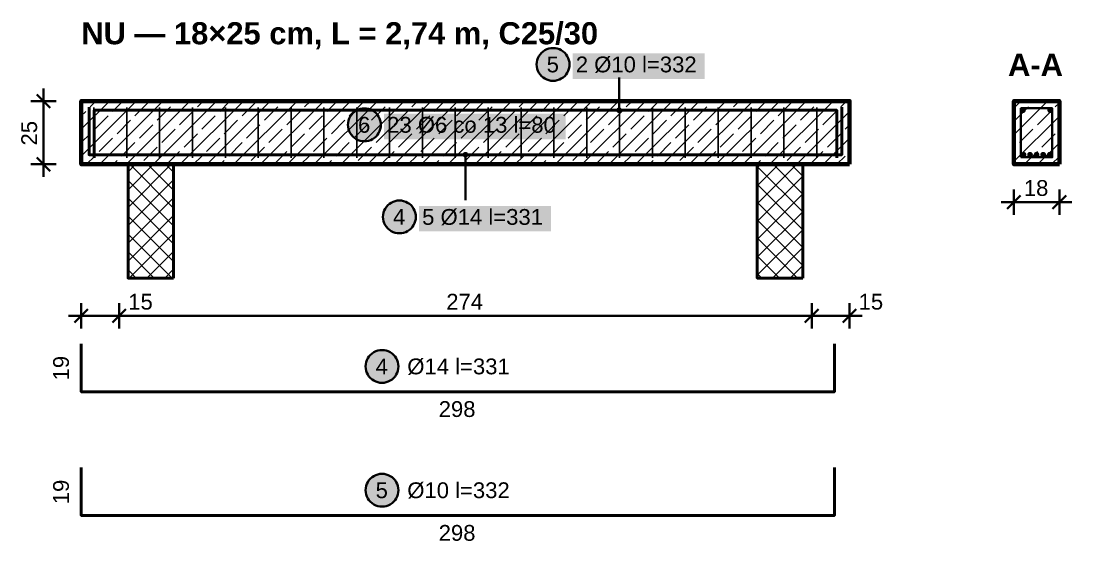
# Model space of a CAD drawing. Header units: metres. Extents: x 0.1 to 18.1, y -9.6 to -0.1.
# Drawn here: x 5.852 to 10.01, y -2.116 to -0.058 of the extents above; entities that cross this region are included whole.
import ezdxf

# ---------------------------------------------------------------- set-up
doc = ezdxf.new("R2010")
doc.units = ezdxf.units.M
for name, color, linetype, lineweight in [('A-KRESKOWANIE', 8, 'Continuous', 18), ('A-MASKA', 7, 'Continuous', 18), ('A-OPISY', 2, 'Continuous', 25), ('K-KONSTR', 7, 'Continuous', 50), ('K-WYMIARY', 1, 'Continuous', 25), ('K-ZBROJENIE', 1, 'Continuous', 100), ('K-ZBROJENIE-OPIS', 2, 'Continuous', 25)]:
    doc.layers.add(name, color=color, linetype=linetype, lineweight=lineweight)
doc.styles.add('PL_ARIAL', font='arial.ttf')
doc.styles.add('PL_ARIAL_B', font='arialbd.ttf')

msp = doc.modelspace()

# ---------------------------------------------------------------- hatches: boundary and pattern name
at = {"layer": 'A-MASKA', "true_color": 0xffffff}
for points in [[(8.0342, -0.2873), (8.5568, -0.2873), (8.5568, -0.186), (8.0342, -0.186)], [(7.2878, -0.5262), (8.0072, -0.5262), (8.0072, -0.425), (7.2878, -0.425)], [(7.4262, -0.8907), (7.9488, -0.8907), (7.9488, -0.7895), (7.4262, -0.7895)]]:
    msp.add_hatch(color=7, dxfattribs=at).paths.add_polyline_path(points)
at = {"layer": 'K-ZBROJENIE', "true_color": 0x000000}
for points in [[(9.8273, -0.411), (9.8272, -0.4121), (9.827, -0.4132), (9.8268, -0.4143), (9.8264, -0.4153), (9.8259, -0.4163), (9.8254, -0.4173), (9.8247, -0.4181), (9.824, -0.419), (9.8231, -0.4197), (9.8223, -0.4204), (9.8213, -0.4209), (9.8203, -0.4214), (9.8193, -0.4218), (9.8182, -0.422), (9.8171, -0.4222), (9.816, -0.4223), (9.8149, -0.4222), (9.8138, -0.422), (9.8127, -0.4218), (9.8117, -0.4214), (9.8107, -0.4209), (9.8097, -0.4204), (9.8089, -0.4197), (9.808, -0.419), (9.8073, -0.4181), (9.8066, -0.4173), (9.8061, -0.4163), (9.8056, -0.4153), (9.8052, -0.4143), (9.805, -0.4132), (9.8048, -0.4121), (9.8048, -0.411), (9.8048, -0.4099), (9.805, -0.4088), (9.8052, -0.4077), (9.8056, -0.4067), (9.8061, -0.4057), (9.8066, -0.4047), (9.8073, -0.4039), (9.808, -0.403), (9.8089, -0.4023), (9.8097, -0.4016), (9.8107, -0.4011), (9.8117, -0.4006), (9.8127, -0.4002), (9.8138, -0.4), (9.8149, -0.3998), (9.816, -0.3998), (9.8171, -0.3998), (9.8182, -0.4), (9.8193, -0.4002), (9.8203, -0.4006), (9.8213, -0.4011), (9.8223, -0.4016), (9.8231, -0.4023), (9.824, -0.403), (9.8247, -0.4039), (9.8254, -0.4047), (9.8259, -0.4057), (9.8264, -0.4067), (9.8268, -0.4077), (9.827, -0.4088), (9.8272, -0.4099)], [(9.9352, -0.411), (9.9352, -0.4121), (9.935, -0.4132), (9.9348, -0.4143), (9.9344, -0.4153), (9.9339, -0.4163), (9.9334, -0.4173), (9.9327, -0.4181), (9.932, -0.419), (9.9311, -0.4197), (9.9303, -0.4204), (9.9293, -0.4209), (9.9283, -0.4214), (9.9273, -0.4218), (9.9262, -0.422), (9.9251, -0.4222), (9.924, -0.4223), (9.9229, -0.4222), (9.9218, -0.422), (9.9207, -0.4218), (9.9197, -0.4214), (9.9187, -0.4209), (9.9177, -0.4204), (9.9169, -0.4197), (9.916, -0.419), (9.9153, -0.4181), (9.9146, -0.4173), (9.9141, -0.4163), (9.9136, -0.4153), (9.9132, -0.4143), (9.913, -0.4132), (9.9128, -0.4121), (9.9127, -0.411), (9.9128, -0.4099), (9.913, -0.4088), (9.9132, -0.4077), (9.9136, -0.4067), (9.9141, -0.4057), (9.9146, -0.4047), (9.9153, -0.4039), (9.916, -0.403), (9.9169, -0.4023), (9.9177, -0.4016), (9.9187, -0.4011), (9.9197, -0.4006), (9.9207, -0.4002), (9.9218, -0.4), (9.9229, -0.3998), (9.924, -0.3998), (9.9251, -0.3998), (9.9262, -0.4), (9.9273, -0.4002), (9.9283, -0.4006), (9.9293, -0.4011), (9.9303, -0.4016), (9.9311, -0.4023), (9.932, -0.403), (9.9327, -0.4039), (9.9334, -0.4047), (9.9339, -0.4057), (9.9344, -0.4067), (9.9348, -0.4077), (9.935, -0.4088), (9.9352, -0.4099)], [(9.8293, -0.587), (9.8292, -0.5881), (9.829, -0.5892), (9.8288, -0.5903), (9.8284, -0.5913), (9.8279, -0.5923), (9.8274, -0.5933), (9.8267, -0.5941), (9.826, -0.595), (9.8251, -0.5957), (9.8243, -0.5964), (9.8233, -0.5969), (9.8223, -0.5974), (9.8213, -0.5978), (9.8202, -0.598), (9.8191, -0.5982), (9.818, -0.5982), (9.8169, -0.5982), (9.8158, -0.598), (9.8147, -0.5978), (9.8137, -0.5974), (9.8127, -0.5969), (9.8117, -0.5964), (9.8109, -0.5957), (9.81, -0.595), (9.8093, -0.5941), (9.8086, -0.5933), (9.8081, -0.5923), (9.8076, -0.5913), (9.8072, -0.5903), (9.807, -0.5892), (9.8068, -0.5881), (9.8068, -0.587), (9.8068, -0.5859), (9.807, -0.5848), (9.8072, -0.5837), (9.8076, -0.5827), (9.8081, -0.5817), (9.8086, -0.5807), (9.8093, -0.5799), (9.81, -0.579), (9.8109, -0.5783), (9.8117, -0.5776), (9.8127, -0.5771), (9.8137, -0.5766), (9.8147, -0.5762), (9.8158, -0.576), (9.8169, -0.5758), (9.818, -0.5757), (9.8191, -0.5758), (9.8202, -0.576), (9.8213, -0.5762), (9.8223, -0.5766), (9.8233, -0.5771), (9.8243, -0.5776), (9.8251, -0.5783), (9.826, -0.579), (9.8267, -0.5799), (9.8274, -0.5807), (9.8279, -0.5817), (9.8284, -0.5827), (9.8288, -0.5837), (9.829, -0.5848), (9.8292, -0.5859)], [(9.8553, -0.587), (9.8552, -0.5881), (9.855, -0.5892), (9.8548, -0.5903), (9.8544, -0.5913), (9.8539, -0.5923), (9.8534, -0.5933), (9.8527, -0.5941), (9.852, -0.595), (9.8511, -0.5957), (9.8503, -0.5964), (9.8493, -0.5969), (9.8483, -0.5974), (9.8473, -0.5978), (9.8462, -0.598), (9.8451, -0.5982), (9.844, -0.5982), (9.8429, -0.5982), (9.8418, -0.598), (9.8407, -0.5978), (9.8397, -0.5974), (9.8387, -0.5969), (9.8377, -0.5964), (9.8369, -0.5957), (9.836, -0.595), (9.8353, -0.5941), (9.8346, -0.5933), (9.8341, -0.5923), (9.8336, -0.5913), (9.8332, -0.5903), (9.833, -0.5892), (9.8328, -0.5881), (9.8328, -0.587), (9.8328, -0.5859), (9.833, -0.5848), (9.8332, -0.5837), (9.8336, -0.5827), (9.8341, -0.5817), (9.8346, -0.5807), (9.8353, -0.5799), (9.836, -0.579), (9.8369, -0.5783), (9.8377, -0.5776), (9.8387, -0.5771), (9.8397, -0.5766), (9.8407, -0.5762), (9.8418, -0.576), (9.8429, -0.5758), (9.844, -0.5757), (9.8451, -0.5758), (9.8462, -0.576), (9.8473, -0.5762), (9.8483, -0.5766), (9.8493, -0.5771), (9.8503, -0.5776), (9.8511, -0.5783), (9.852, -0.579), (9.8527, -0.5799), (9.8534, -0.5807), (9.8539, -0.5817), (9.8544, -0.5827), (9.8548, -0.5837), (9.855, -0.5848), (9.8552, -0.5859)], [(9.8813, -0.587), (9.8812, -0.5881), (9.881, -0.5892), (9.8808, -0.5903), (9.8804, -0.5913), (9.8799, -0.5923), (9.8794, -0.5933), (9.8787, -0.5941), (9.878, -0.595), (9.8771, -0.5957), (9.8763, -0.5964), (9.8753, -0.5969), (9.8743, -0.5974), (9.8733, -0.5978), (9.8722, -0.598), (9.8711, -0.5982), (9.87, -0.5982), (9.8689, -0.5982), (9.8678, -0.598), (9.8667, -0.5978), (9.8657, -0.5974), (9.8647, -0.5969), (9.8637, -0.5964), (9.8629, -0.5957), (9.862, -0.595), (9.8613, -0.5941), (9.8606, -0.5933), (9.8601, -0.5923), (9.8596, -0.5913), (9.8592, -0.5903), (9.859, -0.5892), (9.8588, -0.5881), (9.8588, -0.587), (9.8588, -0.5859), (9.859, -0.5848), (9.8592, -0.5837), (9.8596, -0.5827), (9.8601, -0.5817), (9.8606, -0.5807), (9.8613, -0.5799), (9.862, -0.579), (9.8629, -0.5783), (9.8637, -0.5776), (9.8647, -0.5771), (9.8657, -0.5766), (9.8667, -0.5762), (9.8678, -0.576), (9.8689, -0.5758), (9.87, -0.5757), (9.8711, -0.5758), (9.8722, -0.576), (9.8733, -0.5762), (9.8743, -0.5766), (9.8753, -0.5771), (9.8763, -0.5776), (9.8771, -0.5783), (9.878, -0.579), (9.8787, -0.5799), (9.8794, -0.5807), (9.8799, -0.5817), (9.8804, -0.5827), (9.8808, -0.5837), (9.881, -0.5848), (9.8812, -0.5859)], [(9.9073, -0.587), (9.9072, -0.5881), (9.907, -0.5892), (9.9068, -0.5903), (9.9064, -0.5913), (9.9059, -0.5923), (9.9054, -0.5933), (9.9047, -0.5941), (9.904, -0.595), (9.9031, -0.5957), (9.9023, -0.5964), (9.9013, -0.5969), (9.9003, -0.5974), (9.8993, -0.5978), (9.8982, -0.598), (9.8971, -0.5982), (9.896, -0.5982), (9.8949, -0.5982), (9.8938, -0.598), (9.8927, -0.5978), (9.8917, -0.5974), (9.8907, -0.5969), (9.8897, -0.5964), (9.8889, -0.5957), (9.888, -0.595), (9.8873, -0.5941), (9.8866, -0.5933), (9.8861, -0.5923), (9.8856, -0.5913), (9.8852, -0.5903), (9.885, -0.5892), (9.8848, -0.5881), (9.8848, -0.587), (9.8848, -0.5859), (9.885, -0.5848), (9.8852, -0.5837), (9.8856, -0.5827), (9.8861, -0.5817), (9.8866, -0.5807), (9.8873, -0.5799), (9.888, -0.579), (9.8889, -0.5783), (9.8897, -0.5776), (9.8907, -0.5771), (9.8917, -0.5766), (9.8927, -0.5762), (9.8938, -0.576), (9.8949, -0.5758), (9.896, -0.5757), (9.8971, -0.5758), (9.8982, -0.576), (9.8993, -0.5762), (9.9003, -0.5766), (9.9013, -0.5771), (9.9023, -0.5776), (9.9031, -0.5783), (9.904, -0.579), (9.9047, -0.5799), (9.9054, -0.5807), (9.9059, -0.5817), (9.9064, -0.5827), (9.9068, -0.5837), (9.907, -0.5848), (9.9072, -0.5859)], [(9.9333, -0.587), (9.9332, -0.5881), (9.933, -0.5892), (9.9328, -0.5903), (9.9324, -0.5913), (9.9319, -0.5923), (9.9314, -0.5933), (9.9307, -0.5941), (9.93, -0.595), (9.9291, -0.5957), (9.9283, -0.5964), (9.9273, -0.5969), (9.9263, -0.5974), (9.9253, -0.5978), (9.9242, -0.598), (9.9231, -0.5982), (9.922, -0.5982), (9.9209, -0.5982), (9.9198, -0.598), (9.9187, -0.5978), (9.9177, -0.5974), (9.9167, -0.5969), (9.9157, -0.5964), (9.9149, -0.5957), (9.914, -0.595), (9.9133, -0.5941), (9.9126, -0.5933), (9.9121, -0.5923), (9.9116, -0.5913), (9.9112, -0.5903), (9.911, -0.5892), (9.9108, -0.5881), (9.9108, -0.587), (9.9108, -0.5859), (9.911, -0.5848), (9.9112, -0.5837), (9.9116, -0.5827), (9.9121, -0.5817), (9.9126, -0.5807), (9.9133, -0.5799), (9.914, -0.579), (9.9149, -0.5783), (9.9157, -0.5776), (9.9167, -0.5771), (9.9177, -0.5766), (9.9187, -0.5762), (9.9198, -0.576), (9.9209, -0.5758), (9.922, -0.5757), (9.9231, -0.5758), (9.9242, -0.576), (9.9253, -0.5762), (9.9263, -0.5766), (9.9273, -0.5771), (9.9283, -0.5776), (9.9291, -0.5783), (9.93, -0.579), (9.9307, -0.5799), (9.9314, -0.5807), (9.9319, -0.5817), (9.9324, -0.5827), (9.9328, -0.5837), (9.933, -0.5848), (9.9332, -0.5859)]]:
    msp.add_hatch(color=7, dxfattribs=at).paths.add_polyline_path(points)
at = {"layer": 'K-ZBROJENIE-OPIS', "true_color": 0xffffff}
for points in [[(8.0217, -0.2298), (8.0212, -0.2213), (8.0195, -0.2129), (8.0168, -0.2049), (8.013, -0.1973), (8.0083, -0.1902), (8.0027, -0.1838), (7.9963, -0.1782), (7.9892, -0.1735), (7.9816, -0.1697), (7.9736, -0.167), (7.9652, -0.1653), (7.9567, -0.1648), (7.9483, -0.1653), (7.9399, -0.167), (7.9319, -0.1697), (7.9242, -0.1735), (7.9172, -0.1782), (7.9108, -0.1838), (7.9052, -0.1902), (7.9005, -0.1973), (7.8967, -0.2049), (7.894, -0.2129), (7.8923, -0.2213), (7.8917, -0.2298), (7.8923, -0.2382), (7.894, -0.2466), (7.8967, -0.2546), (7.9005, -0.2623), (7.9052, -0.2693), (7.9108, -0.2757), (7.9172, -0.2813), (7.9242, -0.286), (7.9319, -0.2898), (7.9399, -0.2925), (7.9483, -0.2942), (7.9567, -0.2948), (7.9652, -0.2942), (7.9736, -0.2925), (7.9816, -0.2898), (7.9892, -0.286), (7.9963, -0.2813), (8.0027, -0.2757), (8.0083, -0.2693), (8.013, -0.2623), (8.0168, -0.2546), (8.0195, -0.2466), (8.0212, -0.2382)], [(7.2753, -0.4688), (7.2747, -0.4603), (7.2731, -0.4519), (7.2703, -0.4439), (7.2666, -0.4363), (7.2618, -0.4292), (7.2562, -0.4228), (7.2498, -0.4172), (7.2428, -0.4125), (7.2352, -0.4087), (7.2271, -0.406), (7.2188, -0.4043), (7.2103, -0.4037), (7.2018, -0.4043), (7.1935, -0.406), (7.1854, -0.4087), (7.1778, -0.4125), (7.1707, -0.4172), (7.1643, -0.4228), (7.1587, -0.4292), (7.154, -0.4363), (7.1502, -0.4439), (7.1475, -0.4519), (7.1458, -0.4603), (7.1453, -0.4688), (7.1458, -0.4772), (7.1475, -0.4856), (7.1502, -0.4936), (7.154, -0.5012), (7.1587, -0.5083), (7.1643, -0.5147), (7.1707, -0.5203), (7.1778, -0.525), (7.1854, -0.5288), (7.1935, -0.5315), (7.2018, -0.5332), (7.2103, -0.5337), (7.2188, -0.5332), (7.2271, -0.5315), (7.2352, -0.5288), (7.2428, -0.525), (7.2498, -0.5203), (7.2562, -0.5147), (7.2618, -0.5083), (7.2666, -0.5012), (7.2703, -0.4936), (7.2731, -0.4856), (7.2747, -0.4772)], [(7.4137, -0.8332), (7.4132, -0.8248), (7.4115, -0.8164), (7.4088, -0.8084), (7.405, -0.8007), (7.4003, -0.7937), (7.3947, -0.7873), (7.3883, -0.7817), (7.3812, -0.777), (7.3736, -0.7732), (7.3656, -0.7705), (7.3572, -0.7688), (7.3487, -0.7682), (7.3403, -0.7688), (7.3319, -0.7705), (7.3239, -0.7732), (7.3162, -0.777), (7.3092, -0.7817), (7.3028, -0.7873), (7.2972, -0.7937), (7.2925, -0.8007), (7.2887, -0.8084), (7.286, -0.8164), (7.2843, -0.8248), (7.2837, -0.8332), (7.2843, -0.8417), (7.286, -0.8501), (7.2887, -0.8581), (7.2925, -0.8658), (7.2972, -0.8728), (7.3028, -0.8792), (7.3092, -0.8848), (7.3162, -0.8895), (7.3239, -0.8933), (7.3319, -0.896), (7.3403, -0.8977), (7.3487, -0.8982), (7.3572, -0.8977), (7.3656, -0.896), (7.3736, -0.8933), (7.3812, -0.8895), (7.3883, -0.8848), (7.3947, -0.8792), (7.4003, -0.8728), (7.405, -0.8658), (7.4088, -0.8581), (7.4115, -0.8501), (7.4132, -0.8417)], [(7.345, -1.425), (7.3444, -1.4165), (7.3428, -1.4082), (7.3401, -1.4001), (7.3363, -1.3925), (7.3316, -1.3854), (7.326, -1.379), (7.3196, -1.3734), (7.3125, -1.3687), (7.3049, -1.3649), (7.2968, -1.3622), (7.2885, -1.3606), (7.28, -1.36), (7.2715, -1.3606), (7.2632, -1.3622), (7.2551, -1.3649), (7.2475, -1.3687), (7.2404, -1.3734), (7.234, -1.379), (7.2284, -1.3854), (7.2237, -1.3925), (7.2199, -1.4001), (7.2172, -1.4082), (7.2156, -1.4165), (7.215, -1.425), (7.2156, -1.4335), (7.2172, -1.4418), (7.2199, -1.4499), (7.2237, -1.4575), (7.2284, -1.4646), (7.234, -1.471), (7.2404, -1.4766), (7.2475, -1.4813), (7.2551, -1.4851), (7.2632, -1.4878), (7.2715, -1.4894), (7.28, -1.49), (7.2885, -1.4894), (7.2968, -1.4878), (7.3049, -1.4851), (7.3125, -1.4813), (7.3196, -1.4766), (7.326, -1.471), (7.3316, -1.4646), (7.3363, -1.4575), (7.3401, -1.4499), (7.3428, -1.4418), (7.3444, -1.4335)], [(7.345, -1.915), (7.3444, -1.9065), (7.3428, -1.8982), (7.3401, -1.8901), (7.3363, -1.8825), (7.3316, -1.8754), (7.326, -1.869), (7.3196, -1.8634), (7.3125, -1.8587), (7.3049, -1.8549), (7.2968, -1.8522), (7.2885, -1.8506), (7.28, -1.85), (7.2715, -1.8506), (7.2632, -1.8522), (7.2551, -1.8549), (7.2475, -1.8587), (7.2404, -1.8634), (7.234, -1.869), (7.2284, -1.8754), (7.2237, -1.8825), (7.2199, -1.8901), (7.2172, -1.8982), (7.2156, -1.9065), (7.215, -1.915), (7.2156, -1.9235), (7.2172, -1.9318), (7.2199, -1.9399), (7.2237, -1.9475), (7.2284, -1.9546), (7.234, -1.961), (7.2404, -1.9666), (7.2475, -1.9713), (7.2551, -1.9751), (7.2632, -1.9778), (7.2715, -1.9794), (7.28, -1.98), (7.2885, -1.9794), (7.2968, -1.9778), (7.3049, -1.9751), (7.3125, -1.9713), (7.3196, -1.9666), (7.326, -1.961), (7.3316, -1.9546), (7.3363, -1.9475), (7.3401, -1.9399), (7.3428, -1.9318), (7.3444, -1.9235)]]:
    msp.add_hatch(color=7, dxfattribs=at).paths.add_polyline_path(points)
at = {"layer": 'K-ZBROJENIE-OPIS', "true_color": 0x000000}
for points in [[(8.2293, -0.411), (8.2289, -0.4081), (8.2277, -0.4054), (8.226, -0.403), (8.2236, -0.4013), (8.2209, -0.4001), (8.218, -0.3998), (8.2151, -0.4001), (8.2124, -0.4013), (8.21, -0.403), (8.2083, -0.4054), (8.2071, -0.4081), (8.2067, -0.411), (8.2071, -0.4139), (8.2083, -0.4166), (8.21, -0.419), (8.2124, -0.4207), (8.2151, -0.4219), (8.218, -0.4223), (8.2209, -0.4219), (8.2236, -0.4207), (8.226, -0.419), (8.2277, -0.4166), (8.2289, -0.4139)], [(7.6212, -0.587), (7.6209, -0.5841), (7.6197, -0.5814), (7.618, -0.579), (7.6156, -0.5773), (7.6129, -0.5761), (7.61, -0.5757), (7.6071, -0.5761), (7.6044, -0.5773), (7.602, -0.579), (7.6003, -0.5814), (7.5991, -0.5841), (7.5987, -0.587), (7.5991, -0.5899), (7.6003, -0.5926), (7.602, -0.595), (7.6044, -0.5967), (7.6071, -0.5979), (7.61, -0.5982), (7.6129, -0.5979), (7.6156, -0.5967), (7.618, -0.595), (7.6197, -0.5926), (7.6209, -0.5899)]]:
    msp.add_hatch(color=7, dxfattribs=at).paths.add_polyline_path(points)

# ---------------------------------------------------------------- linework, layer by layer
at = {"layer": 'A-KRESKOWANIE', "lineweight": 25, "ltscale": 0.025}
for points in [[(6.09, -0.5922), (6.3072, -0.375)], [(6.09, -0.4861), (6.2011, -0.375)], [(6.09, -0.38), (6.095, -0.375)], [(6.09, -0.4331), (6.1076, -0.4154)], [(6.1253, -0.3977), (6.1481, -0.375)], [(6.1632, -0.625), (6.4132, -0.375)], [(6.2137, -0.4154), (6.2541, -0.375)], [(6.2693, -0.625), (6.5193, -0.375)], [(6.3021, -0.4331), (6.3551, -0.3801)], [(6.3754, -0.625), (6.6254, -0.375)], [(6.3905, -0.4508), (6.4435, -0.3977)], [(6.4612, -0.3801), (6.4663, -0.375)], [(6.4789, -0.4685), (6.5319, -0.4154)], [(6.4814, -0.625), (6.7314, -0.375)], [(6.5496, -0.3977), (6.5723, -0.375)], [(6.5875, -0.625), (6.8375, -0.375)], [(6.638, -0.4154), (6.6784, -0.375)], [(6.6936, -0.625), (6.9436, -0.375)], [(6.7264, -0.4331), (6.7794, -0.3801)], [(6.7996, -0.625), (7.0496, -0.375)], [(6.8147, -0.4508), (6.8678, -0.3977)], [(6.8855, -0.3801), (6.8905, -0.375)], [(6.9031, -0.4685), (6.9562, -0.4154)], [(6.9057, -0.625), (7.1557, -0.375)], [(6.9738, -0.3977), (6.9966, -0.375)], [(7.0118, -0.625), (7.2618, -0.375)], [(7.0622, -0.4154), (7.1027, -0.375)], [(7.1178, -0.625), (7.3678, -0.375)], [(7.1506, -0.4331), (7.2037, -0.3801)], [(7.2239, -0.625), (7.4739, -0.375)], [(7.239, -0.4508), (7.292, -0.3977)], [(7.3097, -0.3801), (7.3148, -0.375)], [(7.3274, -0.4685), (7.3804, -0.4154)], [(7.33, -0.625), (7.58, -0.375)], [(7.3981, -0.3977), (7.4209, -0.375)], [(7.436, -0.625), (7.686, -0.375)], [(7.4865, -0.4154), (7.5269, -0.375)], [(7.5421, -0.625), (7.7921, -0.375)], [(7.5749, -0.4331), (7.6279, -0.3801)], [(7.6481, -0.625), (7.8981, -0.375)], [(7.6633, -0.4508), (7.7163, -0.3977)], [(7.734, -0.3801), (7.7391, -0.375)], [(7.7517, -0.4685), (7.8047, -0.4154)], [(7.7542, -0.625), (8.0042, -0.375)], [(7.8224, -0.3977), (7.8451, -0.375)], [(7.8603, -0.625), (8.1103, -0.375)], [(7.9108, -0.4154), (7.9512, -0.375)], [(7.9663, -0.625), (8.2163, -0.375)], [(7.9991, -0.4331), (8.0522, -0.3801)], [(8.0724, -0.625), (8.3224, -0.375)], [(8.0875, -0.4508), (8.1406, -0.3977)], [(8.1582, -0.3801), (8.1633, -0.375)], [(8.1759, -0.4685), (8.229, -0.4154)], [(8.1785, -0.625), (8.4285, -0.375)], [(8.2466, -0.3977), (8.2694, -0.375)], [(8.2845, -0.625), (8.5345, -0.375)], [(8.335, -0.4154), (8.3754, -0.375)], [(8.3906, -0.625), (8.6406, -0.375)], [(8.4234, -0.4331), (8.4764, -0.3801)], [(8.4967, -0.625), (8.7467, -0.375)], [(8.5118, -0.4508), (8.5648, -0.3977)], [(8.5825, -0.3801), (8.5876, -0.375)], [(8.6002, -0.4685), (8.6532, -0.4154)], [(8.6027, -0.625), (8.8527, -0.375)], [(8.6709, -0.3977), (8.6936, -0.375)], [(8.7088, -0.625), (8.9588, -0.375)], [(8.7593, -0.4154), (8.7997, -0.375)], [(8.8149, -0.625), (9.0649, -0.375)], [(8.8477, -0.4331), (8.9007, -0.3801)], [(8.9361, -0.4508), (8.9891, -0.3977)], [(9.0068, -0.3801), (9.0118, -0.375)], [(9.0245, -0.4685), (9.0775, -0.4154)], [(9.0952, -0.3977), (9.1179, -0.375)], [(9.78, -0.5084), (9.9134, -0.375)], [(9.78, -0.4023), (9.8073, -0.375)], [(9.7846, -0.4508), (9.8376, -0.3977)], [(9.8553, -0.3801), (9.8604, -0.375)], [(9.873, -0.4685), (9.926, -0.4154)], [(9.9437, -0.3977), (9.96, -0.3814)], [(6.143, -0.4861), (6.196, -0.4331)], [(6.2314, -0.5038), (6.2844, -0.4508)], [(6.5673, -0.4861), (6.6203, -0.4331)], [(6.6556, -0.5038), (6.7087, -0.4508)], [(6.9915, -0.4861), (7.0446, -0.4331)], [(7.0799, -0.5038), (7.1329, -0.4508)], [(7.4158, -0.4861), (7.4688, -0.4331)], [(7.5042, -0.5038), (7.5572, -0.4508)], [(7.84, -0.4861), (7.8931, -0.4331)], [(7.9284, -0.5038), (7.9815, -0.4508)], [(8.2643, -0.4861), (8.3173, -0.4331)], [(8.3527, -0.5038), (8.4057, -0.4508)], [(8.6886, -0.4861), (8.7416, -0.4331)], [(8.777, -0.5038), (8.83, -0.4508)], [(8.9209, -0.625), (9.13, -0.4159)], [(9.78, -0.6145), (9.96, -0.4345)], [(6.3198, -0.5215), (6.3728, -0.4685)], [(6.4082, -0.5392), (6.4612, -0.4861)], [(6.744, -0.5215), (6.7971, -0.4685)], [(6.8324, -0.5392), (6.8855, -0.4861)], [(7.1683, -0.5215), (7.2213, -0.4685)], [(7.2567, -0.5392), (7.3097, -0.4861)], [(7.5926, -0.5215), (7.6456, -0.4685)], [(7.6809, -0.5392), (7.734, -0.4861)], [(8.0168, -0.5215), (8.0699, -0.4685)], [(8.1052, -0.5392), (8.1582, -0.4861)], [(8.4411, -0.5215), (8.4941, -0.4685)], [(8.5295, -0.5392), (8.5825, -0.4861)], [(8.8654, -0.5215), (8.9184, -0.4685)], [(8.9537, -0.5392), (9.0068, -0.4861)], [(9.1128, -0.4861), (9.13, -0.469)], [(9.8023, -0.5392), (9.8553, -0.4861)], [(6.09, -0.5391), (6.1253, -0.5038)], [(6.1607, -0.5745), (6.2137, -0.5215)], [(6.2491, -0.5922), (6.3021, -0.5392)], [(6.4965, -0.5568), (6.5496, -0.5038)], [(6.5849, -0.5745), (6.638, -0.5215)], [(6.6733, -0.5922), (6.7264, -0.5392)], [(6.9208, -0.5568), (6.9738, -0.5038)], [(7.0092, -0.5745), (7.0622, -0.5215)], [(7.0976, -0.5922), (7.1506, -0.5392)], [(7.3451, -0.5568), (7.3981, -0.5038)], [(7.4335, -0.5745), (7.4865, -0.5215)], [(7.5218, -0.5922), (7.5749, -0.5392)], [(7.7693, -0.5568), (7.8224, -0.5038)], [(7.8577, -0.5745), (7.9108, -0.5215)], [(7.9461, -0.5922), (7.9991, -0.5392)], [(8.1936, -0.5568), (8.2466, -0.5038)], [(8.282, -0.5745), (8.335, -0.5215)], [(8.3704, -0.5922), (8.4234, -0.5392)], [(8.6179, -0.5568), (8.6709, -0.5038)], [(8.7063, -0.5745), (8.7593, -0.5215)], [(8.7946, -0.5922), (8.8477, -0.5392)], [(9.027, -0.625), (9.13, -0.522)], [(9.0421, -0.5568), (9.0952, -0.5038)], [(9.8755, -0.625), (9.96, -0.5405)], [(9.8907, -0.5568), (9.9437, -0.5038)], [(6.3374, -0.6099), (6.3905, -0.5568)], [(6.4284, -0.625), (6.4789, -0.5745)], [(6.7617, -0.6099), (6.8147, -0.5568)], [(6.8527, -0.625), (6.9031, -0.5745)], [(7.186, -0.6099), (7.239, -0.5568)], [(7.2769, -0.625), (7.3274, -0.5745)], [(7.6102, -0.6099), (7.6633, -0.5568)], [(7.7012, -0.625), (7.7517, -0.5745)], [(8.0345, -0.6099), (8.0875, -0.5568)], [(8.1254, -0.625), (8.1759, -0.5745)], [(8.4588, -0.6099), (8.5118, -0.5568)], [(8.5497, -0.625), (8.6002, -0.5745)], [(8.883, -0.6099), (8.9361, -0.5568)], [(8.974, -0.625), (9.0245, -0.5745)], [(9.78, -0.5614), (9.7846, -0.5568)], [(9.8225, -0.625), (9.873, -0.5745)], [(6.1102, -0.625), (6.143, -0.5922)], [(6.2163, -0.625), (6.2314, -0.6099)], [(6.5345, -0.625), (6.5673, -0.5922)], [(6.6405, -0.625), (6.6556, -0.6099)], [(6.9587, -0.625), (6.9915, -0.5922)], [(7.0648, -0.625), (7.0799, -0.6099)], [(7.383, -0.625), (7.4158, -0.5922)], [(7.4891, -0.625), (7.5042, -0.6099)], [(7.8072, -0.625), (7.84, -0.5922)], [(7.9133, -0.625), (7.9284, -0.6099)], [(8.2315, -0.625), (8.2643, -0.5922)], [(8.3376, -0.625), (8.3527, -0.6099)], [(8.6558, -0.625), (8.6886, -0.5922)], [(8.7618, -0.625), (8.777, -0.6099)], [(9.08, -0.625), (9.1128, -0.5922)], [(9.9286, -0.625), (9.96, -0.5936)], [(6.275, -0.7961), (6.4461, -0.625)], [(6.275, -0.7254), (6.3754, -0.625)], [(6.275, -0.6546), (6.3046, -0.625)], [(6.455, -0.7981), (6.2819, -0.625)], [(6.455, -0.7274), (6.3526, -0.625)], [(6.455, -0.6567), (6.4233, -0.625)], [(8.765, -0.7809), (8.9209, -0.625)], [(8.765, -0.7102), (8.8502, -0.625)], [(8.765, -0.6395), (8.7795, -0.625)], [(8.945, -0.8133), (8.765, -0.6333)], [(8.945, -0.7426), (8.8274, -0.625)], [(8.945, -0.6719), (8.8981, -0.625)], [(6.275, -0.8668), (6.455, -0.6868)], [(6.455, -0.8689), (6.275, -0.6889)], [(8.765, -0.8517), (8.945, -0.6717)], [(8.945, -0.884), (8.765, -0.704)], [(8.765, -0.9224), (8.945, -0.7424)], [(6.275, -0.9375), (6.455, -0.7575)], [(6.455, -0.9396), (6.275, -0.7596)], [(8.945, -0.9547), (8.765, -0.7747)], [(6.275, -1.0082), (6.455, -0.8282)], [(6.455, -1.0103), (6.275, -0.8303)], [(8.765, -0.9931), (8.945, -0.8131)], [(8.945, -1.0254), (8.765, -0.8454)], [(6.449, -1.075), (6.275, -0.901)], [(6.2789, -1.075), (6.455, -0.8989)], [(8.765, -1.0638), (8.945, -0.8838)], [(8.9239, -1.075), (8.765, -0.9161)], [(8.8245, -1.075), (8.945, -0.9545)], [(6.3783, -1.075), (6.275, -0.9717)], [(6.3496, -1.075), (6.455, -0.9696)], [(8.8532, -1.075), (8.765, -0.9868)], [(8.8952, -1.075), (8.945, -1.0252)], [(6.3076, -1.075), (6.275, -1.0424)], [(6.4203, -1.075), (6.455, -1.0403)], [(8.7825, -1.075), (8.765, -1.0575)]]:
    msp.add_lwpolyline(points, dxfattribs=at)
at = {"layer": 'K-KONSTR', "lineweight": 70, "ltscale": 0.025}
for points in [[(9.13, -0.625), (9.13, -0.375), (6.09, -0.375), (6.09, -0.625)], [(9.96, -0.625), (9.96, -0.375), (9.78, -0.375), (9.78, -0.625)]]:
    msp.add_lwpolyline(points, close=True, dxfattribs=at)
at = {"layer": 'K-KONSTR', "lineweight": 50, "ltscale": 0.025}
for points in [[(6.455, -1.075), (6.455, -0.625), (6.275, -0.625), (6.275, -1.075)], [(8.945, -1.075), (8.945, -0.625), (8.765, -0.625), (8.765, -1.075)]]:
    msp.add_lwpolyline(points, close=True, dxfattribs=at)
at = {"layer": 'K-WYMIARY', "lineweight": 35, "ltscale": 0.025}
for points in [[(5.94, -0.675), (5.94, -0.325)], [(5.9665, -0.4015), (5.9135, -0.3485)], [(5.89, -0.375), (5.99, -0.375)], [(5.9665, -0.6515), (5.9135, -0.5985)], [(5.89, -0.625), (5.99, -0.625)], [(9.7535, -0.8015), (9.8065, -0.7485)], [(9.78, -0.825), (9.78, -0.725)], [(9.9335, -0.8015), (9.9865, -0.7485)], [(9.96, -0.825), (9.96, -0.725)], [(9.73, -0.775), (10.01, -0.775)], [(6.0635, -1.2515), (6.1165, -1.1985)], [(6.09, -1.275), (6.09, -1.175)], [(6.2135, -1.2515), (6.2665, -1.1985)], [(6.24, -1.275), (6.24, -1.175)], [(8.9535, -1.2515), (9.0065, -1.1985)], [(8.98, -1.275), (8.98, -1.175)], [(9.1035, -1.2515), (9.1565, -1.1985)], [(9.13, -1.275), (9.13, -1.175)], [(6.04, -1.225), (9.18, -1.225)]]:
    msp.add_lwpolyline(points, dxfattribs=at)
at = {"layer": 'K-ZBROJENIE', "lineweight": 50, "ltscale": 0.025}
for points in [[(6.121, -0.399), (6.121, -0.587), (9.099, -0.587), (9.099, -0.399)], [(6.141, -0.599), (6.141, -0.411), (9.079, -0.411), (9.079, -0.599)], [(6.09, -1.335), (6.09, -1.525), (9.07, -1.525), (9.07, -1.335)], [(6.09, -1.825), (6.09, -2.015), (9.07, -2.015), (9.07, -1.825)]]:
    msp.add_lwpolyline(points, dxfattribs=at)
at = {"layer": 'K-ZBROJENIE', "lineweight": 25, "ltscale": 0.025}
for points in [[(6.14, -0.6), (6.14, -0.4)], [(6.27, -0.6), (6.27, -0.4)], [(6.4, -0.6), (6.4, -0.4)], [(6.53, -0.6), (6.53, -0.4)], [(6.66, -0.6), (6.66, -0.4)], [(6.79, -0.6), (6.79, -0.4)], [(6.92, -0.6), (6.92, -0.4)], [(7.05, -0.6), (7.05, -0.4)], [(7.18, -0.6), (7.18, -0.4)], [(7.31, -0.6), (7.31, -0.4)], [(7.44, -0.6), (7.44, -0.4)], [(7.57, -0.6), (7.57, -0.4)], [(7.7, -0.6), (7.7, -0.4)], [(7.83, -0.6), (7.83, -0.4)], [(7.96, -0.6), (7.96, -0.4)], [(8.09, -0.6), (8.09, -0.4)], [(8.22, -0.6), (8.22, -0.4)], [(8.35, -0.6), (8.35, -0.4)], [(8.48, -0.6), (8.48, -0.4)], [(8.61, -0.6), (8.61, -0.4)], [(8.74, -0.6), (8.74, -0.4)], [(8.87, -0.6), (8.87, -0.4)], [(9, -0.6), (9, -0.4)]]:
    msp.add_lwpolyline(points, dxfattribs=at)
at = {"layer": 'K-ZBROJENIE', "lineweight": 35, "ltscale": 0.025}
msp.add_lwpolyline([(9.808, -0.597), (9.932, -0.597), (9.932, -0.403), (9.808, -0.403)], close=True, dxfattribs=at)
at = {"layer": 'K-ZBROJENIE-OPIS', "lineweight": 35, "ltscale": 0.025}
for points in [[(8.0217, -0.2298), (8.0212, -0.2213), (8.0195, -0.2129), (8.0168, -0.2049), (8.013, -0.1973), (8.0083, -0.1902), (8.0027, -0.1838), (7.9963, -0.1782), (7.9892, -0.1735), (7.9816, -0.1697), (7.9736, -0.167), (7.9652, -0.1653), (7.9567, -0.1648), (7.9483, -0.1653), (7.9399, -0.167), (7.9319, -0.1697), (7.9242, -0.1735), (7.9172, -0.1782), (7.9108, -0.1838), (7.9052, -0.1902), (7.9005, -0.1973), (7.8967, -0.2049), (7.894, -0.2129), (7.8923, -0.2213), (7.8917, -0.2298), (7.8923, -0.2382), (7.894, -0.2466), (7.8967, -0.2546), (7.9005, -0.2623), (7.9052, -0.2693), (7.9108, -0.2757), (7.9172, -0.2813), (7.9242, -0.286), (7.9319, -0.2898), (7.9399, -0.2925), (7.9483, -0.2942), (7.9567, -0.2948), (7.9652, -0.2942), (7.9736, -0.2925), (7.9816, -0.2898), (7.9892, -0.286), (7.9963, -0.2813), (8.0027, -0.2757), (8.0083, -0.2693), (8.013, -0.2623), (8.0168, -0.2546), (8.0195, -0.2466), (8.0212, -0.2382)], [(7.2753, -0.4688), (7.2747, -0.4603), (7.2731, -0.4519), (7.2703, -0.4439), (7.2666, -0.4363), (7.2618, -0.4292), (7.2562, -0.4228), (7.2498, -0.4172), (7.2428, -0.4125), (7.2352, -0.4087), (7.2271, -0.406), (7.2188, -0.4043), (7.2103, -0.4037), (7.2018, -0.4043), (7.1935, -0.406), (7.1854, -0.4087), (7.1778, -0.4125), (7.1707, -0.4172), (7.1643, -0.4228), (7.1587, -0.4292), (7.154, -0.4363), (7.1502, -0.4439), (7.1475, -0.4519), (7.1458, -0.4603), (7.1453, -0.4688), (7.1458, -0.4772), (7.1475, -0.4856), (7.1502, -0.4936), (7.154, -0.5012), (7.1587, -0.5083), (7.1643, -0.5147), (7.1707, -0.5203), (7.1778, -0.525), (7.1854, -0.5288), (7.1935, -0.5315), (7.2018, -0.5332), (7.2103, -0.5337), (7.2188, -0.5332), (7.2271, -0.5315), (7.2352, -0.5288), (7.2428, -0.525), (7.2498, -0.5203), (7.2562, -0.5147), (7.2618, -0.5083), (7.2666, -0.5012), (7.2703, -0.4936), (7.2731, -0.4856), (7.2747, -0.4772)], [(7.4137, -0.8332), (7.4132, -0.8248), (7.4115, -0.8164), (7.4088, -0.8084), (7.405, -0.8007), (7.4003, -0.7937), (7.3947, -0.7873), (7.3883, -0.7817), (7.3812, -0.777), (7.3736, -0.7732), (7.3656, -0.7705), (7.3572, -0.7688), (7.3487, -0.7682), (7.3403, -0.7688), (7.3319, -0.7705), (7.3239, -0.7732), (7.3162, -0.777), (7.3092, -0.7817), (7.3028, -0.7873), (7.2972, -0.7937), (7.2925, -0.8007), (7.2887, -0.8084), (7.286, -0.8164), (7.2843, -0.8248), (7.2837, -0.8332), (7.2843, -0.8417), (7.286, -0.8501), (7.2887, -0.8581), (7.2925, -0.8658), (7.2972, -0.8728), (7.3028, -0.8792), (7.3092, -0.8848), (7.3162, -0.8895), (7.3239, -0.8933), (7.3319, -0.896), (7.3403, -0.8977), (7.3487, -0.8982), (7.3572, -0.8977), (7.3656, -0.896), (7.3736, -0.8933), (7.3812, -0.8895), (7.3883, -0.8848), (7.3947, -0.8792), (7.4003, -0.8728), (7.405, -0.8658), (7.4088, -0.8581), (7.4115, -0.8501), (7.4132, -0.8417)], [(7.345, -1.425), (7.3444, -1.4165), (7.3428, -1.4082), (7.3401, -1.4001), (7.3363, -1.3925), (7.3316, -1.3854), (7.326, -1.379), (7.3196, -1.3734), (7.3125, -1.3687), (7.3049, -1.3649), (7.2968, -1.3622), (7.2885, -1.3606), (7.28, -1.36), (7.2715, -1.3606), (7.2632, -1.3622), (7.2551, -1.3649), (7.2475, -1.3687), (7.2404, -1.3734), (7.234, -1.379), (7.2284, -1.3854), (7.2237, -1.3925), (7.2199, -1.4001), (7.2172, -1.4082), (7.2156, -1.4165), (7.215, -1.425), (7.2156, -1.4335), (7.2172, -1.4418), (7.2199, -1.4499), (7.2237, -1.4575), (7.2284, -1.4646), (7.234, -1.471), (7.2404, -1.4766), (7.2475, -1.4813), (7.2551, -1.4851), (7.2632, -1.4878), (7.2715, -1.4894), (7.28, -1.49), (7.2885, -1.4894), (7.2968, -1.4878), (7.3049, -1.4851), (7.3125, -1.4813), (7.3196, -1.4766), (7.326, -1.471), (7.3316, -1.4646), (7.3363, -1.4575), (7.3401, -1.4499), (7.3428, -1.4418), (7.3444, -1.4335)], [(7.345, -1.915), (7.3444, -1.9065), (7.3428, -1.8982), (7.3401, -1.8901), (7.3363, -1.8825), (7.3316, -1.8754), (7.326, -1.869), (7.3196, -1.8634), (7.3125, -1.8587), (7.3049, -1.8549), (7.2968, -1.8522), (7.2885, -1.8506), (7.28, -1.85), (7.2715, -1.8506), (7.2632, -1.8522), (7.2551, -1.8549), (7.2475, -1.8587), (7.2404, -1.8634), (7.234, -1.869), (7.2284, -1.8754), (7.2237, -1.8825), (7.2199, -1.8901), (7.2172, -1.8982), (7.2156, -1.9065), (7.215, -1.915), (7.2156, -1.9235), (7.2172, -1.9318), (7.2199, -1.9399), (7.2237, -1.9475), (7.2284, -1.9546), (7.234, -1.961), (7.2404, -1.9666), (7.2475, -1.9713), (7.2551, -1.9751), (7.2632, -1.9778), (7.2715, -1.9794), (7.28, -1.98), (7.2885, -1.9794), (7.2968, -1.9778), (7.3049, -1.9751), (7.3125, -1.9713), (7.3196, -1.9666), (7.326, -1.961), (7.3316, -1.9546), (7.3363, -1.9475), (7.3401, -1.9399), (7.3428, -1.9318), (7.3444, -1.9235)]]:
    msp.add_lwpolyline(points, close=True, dxfattribs=at)
for points in [[(8.218, -0.411), (8.218, -0.281)], [(7.61, -0.587), (7.61, -0.767)]]:
    msp.add_lwpolyline(points, dxfattribs=at)

# ---------------------------------------------------------------- texts
at = {"layer": 'A-OPISY', "style": 'PL_ARIAL_B'}
for s, p in [('NU — 18×25 cm, L = 2,74 m, C25/30', (6.09, -0.15)), ('A-A', (9.757, -0.275))]:
    msp.add_text(s, height=0.0875, dxfattribs=at).set_placement(p)
at = {"layer": 'K-WYMIARY', "style": 'PL_ARIAL'}
msp.add_text('25', height=0.0625, rotation=90, dxfattribs=at).set_placement((5.915, -0.5505))
for s, p in [('18', (9.8195, -0.75)), ('15', (6.2758, -1.2)), ('274', (7.5342, -1.2)), ('15', (9.1658, -1.2))]:
    msp.add_text(s, height=0.0625, dxfattribs=at).set_placement(p)
at = {"layer": 'K-ZBROJENIE-OPIS', "style": 'PL_ARIAL'}
for s, p in [('5', (7.9315, -0.261)), ('2 Ø10 l=332', (8.0467, -0.261)), ('6', (7.185, -0.5)), ('23 Ø6 co 13 l=80', (7.3003, -0.5)), ('4', (7.3235, -0.8645)), ('5 Ø14 l=331', (7.4387, -0.8645)), ('4', (7.2547, -1.4562)), ('Ø14 l=331', (7.38, -1.4562)), ('298', (7.5042, -1.625)), ('5', (7.2547, -1.9463)), ('Ø10 l=332', (7.38, -1.9463)), ('298', (7.5042, -2.115))]:
    msp.add_text(s, height=0.0625, dxfattribs=at).set_placement(p)
for p in [(6.0411, -1.4805), (6.0411, -1.9705)]:
    msp.add_text('19', height=0.0625, rotation=90, dxfattribs=at).set_placement(p)

doc.saveas('drawing.dxf')
